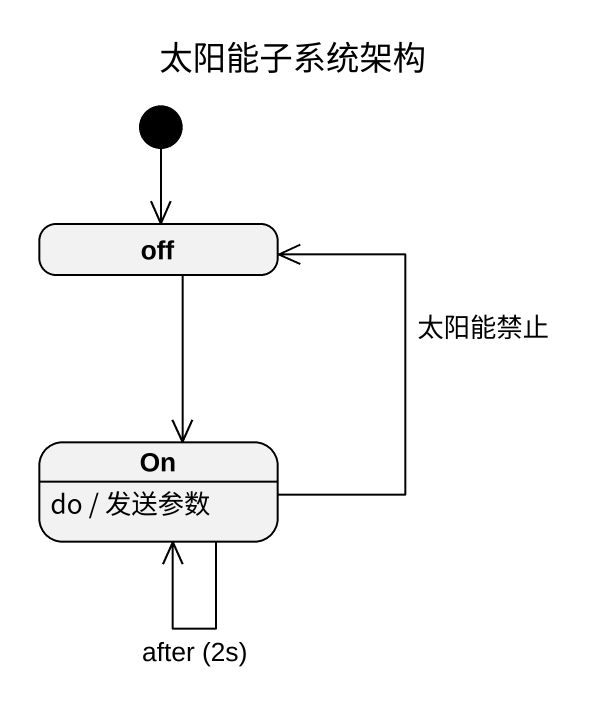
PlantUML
@startuml
title 太阳能子系统架构
hide empty description
state off
state "On" as On_
On_ : do / 发送参数
[*] --> off
off --> On_
On_ -up-> off : 太阳能禁止
On_ --> On_ : after (2s)
@enduml
